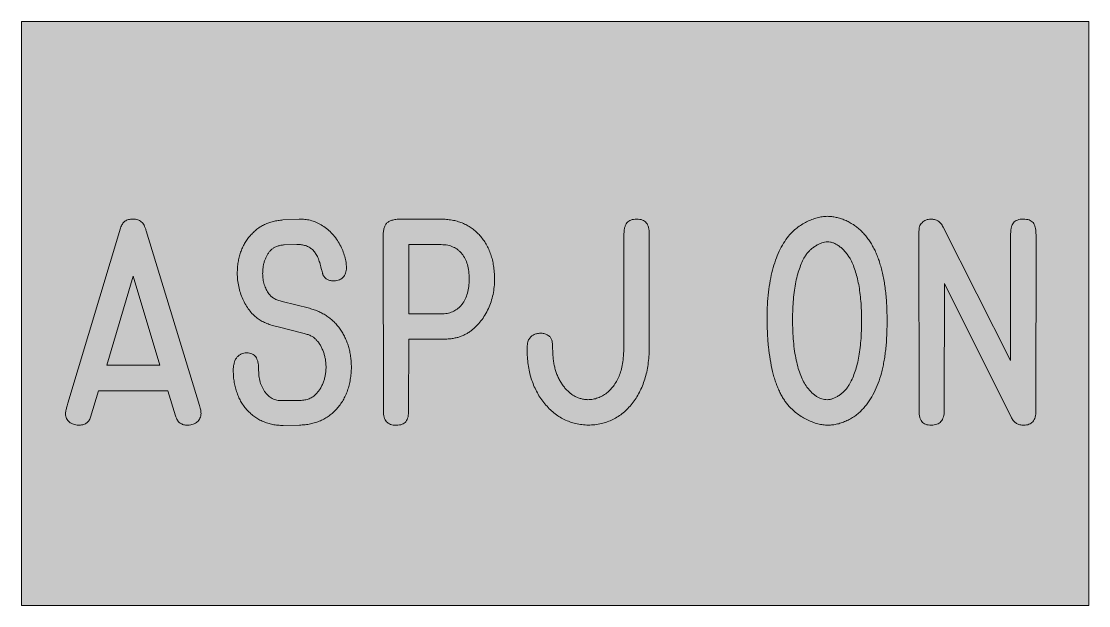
# Model space of a CAD drawing. Header units: inches. Extents: x 98.4 to 111.9, y 145 to 152.4.
import ezdxf

# ---------------------------------------------------------------- set-up
doc = ezdxf.new("R2010")
doc.units = ezdxf.units.IN
doc.header["$MEASUREMENT"] = 0

# ---------------------------------------------------------------- blocks, each defined once
blk = doc.blocks.new('block 2')
at = {"true_color": 0xffffff}
h = blk.add_hatch(color=7, dxfattribs=at)
h.dxf.hatch_style = 2
h.paths.add_polyline_path([(98.397, 152.379), (98.397, 145.013), (111.859, 145.013), (111.859, 152.379)])
at = {"color": 7, "lineweight": 5, "true_color": 0xffffff}
blk.add_lwpolyline([(98.397, 152.379), (98.397, 145.013), (111.859, 145.013), (111.859, 152.379), (98.397, 152.379)], dxfattribs=at)
blk = doc.blocks.new('block 3')
at = {"color": 7, "lineweight": 5, "true_color": 0xffffff}
blk.add_open_spline([(109.875, 147.288), (109.862, 147.289), (109.849, 147.289), (109.836, 147.291), (109.824, 147.292), (109.813, 147.295), (109.802, 147.299), (109.793, 147.303), (109.784, 147.308), (109.775, 147.314), (109.767, 147.32), (109.76, 147.327), (109.754, 147.335), (109.747, 147.343), (109.742, 147.353), (109.738, 147.363), (109.733, 147.375), (109.729, 147.387), (109.727, 147.4), (109.724, 147.414), (109.722, 147.429), (109.72, 147.444), (109.719, 147.462), (109.719, 147.48), (109.719, 147.498), (109.719, 147.498), (109.718, 149.684), (109.718, 149.684), (109.718, 149.695), (109.718, 149.707), (109.718, 149.719), (109.718, 149.729), (109.719, 149.738), (109.719, 149.748), (109.72, 149.756), (109.721, 149.764), (109.722, 149.772), (109.722, 149.778), (109.723, 149.784), (109.724, 149.79), (109.727, 149.8), (109.731, 149.81), (109.736, 149.818), (109.742, 149.826), (109.75, 149.833), (109.757, 149.84), (109.765, 149.847), (109.772, 149.854), (109.78, 149.86), (109.788, 149.866), (109.797, 149.871), (109.806, 149.874), (109.816, 149.878), (109.825, 149.881), (109.835, 149.882), (109.845, 149.884), (109.856, 149.884), (109.867, 149.884), (109.883, 149.884), (109.9, 149.884), (109.916, 149.881), (109.931, 149.878), (109.945, 149.872), (109.958, 149.864), (109.972, 149.855), (109.984, 149.844), (109.994, 149.831), (110.005, 149.817), (110.014, 149.802), (110.023, 149.786), (110.023, 149.786), (110.875, 148.103), (110.875, 148.103), (110.875, 148.103), (110.874, 149.677), (110.874, 149.677), (110.874, 149.695), (110.875, 149.713), (110.876, 149.73), (110.877, 149.746), (110.879, 149.761), (110.883, 149.776), (110.885, 149.788), (110.889, 149.8), (110.894, 149.812), (110.898, 149.822), (110.904, 149.831), (110.91, 149.84), (110.917, 149.848), (110.924, 149.855), (110.932, 149.86), (110.941, 149.866), (110.95, 149.871), (110.96, 149.874), (110.971, 149.878), (110.982, 149.881), (110.994, 149.883), (111.007, 149.885), (111.021, 149.885), (111.034, 149.884), (111.047, 149.884), (111.06, 149.884), (111.074, 149.882), (111.085, 149.881), (111.096, 149.879), (111.107, 149.875), (111.117, 149.871), (111.126, 149.867), (111.135, 149.861), (111.143, 149.855), (111.15, 149.849), (111.157, 149.842), (111.163, 149.834), (111.169, 149.825), (111.173, 149.816), (111.179, 149.805), (111.182, 149.793), (111.185, 149.782), (111.189, 149.768), (111.191, 149.754), (111.192, 149.741), (111.194, 149.724), (111.194, 149.708), (111.195, 149.691), (111.195, 149.691), (111.194, 147.47), (111.194, 147.47), (111.194, 147.455), (111.193, 147.441), (111.192, 147.427), (111.19, 147.414), (111.187, 147.402), (111.184, 147.389), (111.18, 147.379), (111.176, 147.368), (111.171, 147.358), (111.167, 147.349), (111.161, 147.34), (111.154, 147.332), (111.148, 147.325), (111.14, 147.318), (111.132, 147.313), (111.124, 147.307), (111.115, 147.303), (111.106, 147.299), (111.096, 147.295), (111.085, 147.292), (111.074, 147.291), (111.062, 147.289), (111.05, 147.289), (111.038, 147.288), (111.022, 147.289), (111.006, 147.289), (110.99, 147.293), (110.976, 147.296), (110.962, 147.302), (110.949, 147.31), (110.936, 147.318), (110.924, 147.327), (110.914, 147.339), (110.903, 147.351), (110.895, 147.365), (110.886, 147.38), (110.886, 147.38), (110.039, 149.074), (110.039, 149.074), (110.039, 149.074), (110.038, 147.474), (110.038, 147.474), (110.038, 147.459), (110.037, 147.444), (110.035, 147.43), (110.033, 147.417), (110.031, 147.405), (110.027, 147.392), (110.024, 147.381), (110.019, 147.37), (110.014, 147.36), (110.009, 147.351), (110.003, 147.342), (109.996, 147.334), (109.989, 147.326), (109.981, 147.32), (109.973, 147.314), (109.964, 147.308), (109.955, 147.303), (109.945, 147.3), (109.935, 147.296), (109.924, 147.293), (109.912, 147.291), (109.9, 147.289), (109.887, 147.289), (109.875, 147.288)], degree=3, knots=[0, 0, 0, 0, 1, 1, 1, 2, 2, 2, 3, 3, 3, 4, 4, 4, 5, 5, 5, 6, 6, 6, 7, 7, 7, 8, 8, 8, 9, 9, 9, 10, 10, 10, 11, 11, 11, 12, 12, 12, 13, 13, 13, 14, 14, 14, 15, 15, 15, 16, 16, 16, 17, 17, 17, 18, 18, 18, 19, 19, 19, 20, 20, 20, 21, 21, 21, 22, 22, 22, 23, 23, 23, 24, 24, 24, 25, 25, 25, 26, 26, 26, 27, 27, 27, 28, 28, 28, 29, 29, 29, 30, 30, 30, 31, 31, 31, 32, 32, 32, 33, 33, 33, 34, 34, 34, 35, 35, 35, 36, 36, 36, 37, 37, 37, 38, 38, 38, 39, 39, 39, 40, 40, 40, 41, 41, 41, 42, 42, 42, 43, 43, 43, 44, 44, 44, 45, 45, 45, 46, 46, 46, 47, 47, 47, 48, 48, 48, 49, 49, 49, 50, 50, 50, 51, 51, 51, 52, 52, 52, 53, 53, 53, 54, 54, 54, 55, 55, 55, 56, 56, 56, 57, 57, 57, 58, 58, 58, 59, 59, 59, 60, 60, 60, 61, 61, 61, 62, 62, 62, 63, 63, 63, 64, 64, 64, 64], dxfattribs=at)
blk = doc.blocks.new('block 4')
at = {"color": 7, "lineweight": 5, "true_color": 0xffffff}
blk.add_open_spline([(105.544, 147.609), (105.566, 147.61), (105.587, 147.612), (105.608, 147.615), (105.628, 147.619), (105.648, 147.624), (105.668, 147.632), (105.688, 147.639), (105.707, 147.648), (105.726, 147.658), (105.745, 147.669), (105.763, 147.681), (105.78, 147.695), (105.798, 147.709), (105.815, 147.724), (105.831, 147.741), (105.846, 147.757), (105.861, 147.775), (105.874, 147.794), (105.888, 147.814), (105.9, 147.834), (105.911, 147.855), (105.923, 147.877), (105.933, 147.899), (105.942, 147.922), (105.951, 147.947), (105.959, 147.972), (105.966, 147.997), (105.974, 148.027), (105.979, 148.057), (105.983, 148.087), (105.988, 148.121), (105.991, 148.155), (105.993, 148.19), (105.996, 148.229), (105.997, 148.268), (105.997, 148.307), (105.997, 148.307), (105.997, 149.68), (105.997, 149.68), (105.997, 149.697), (105.998, 149.714), (105.999, 149.732), (106.001, 149.746), (106.003, 149.761), (106.006, 149.776), (106.009, 149.788), (106.013, 149.8), (106.018, 149.811), (106.023, 149.821), (106.028, 149.83), (106.035, 149.839), (106.041, 149.847), (106.049, 149.854), (106.057, 149.86), (106.065, 149.866), (106.075, 149.87), (106.085, 149.874), (106.095, 149.878), (106.107, 149.881), (106.118, 149.882), (106.131, 149.884), (106.144, 149.884), (106.157, 149.884), (106.17, 149.884), (106.183, 149.884), (106.196, 149.882), (106.208, 149.881), (106.219, 149.878), (106.23, 149.874), (106.239, 149.871), (106.249, 149.866), (106.257, 149.86), (106.265, 149.854), (106.273, 149.847), (106.279, 149.839), (106.286, 149.831), (106.292, 149.822), (106.296, 149.812), (106.301, 149.801), (106.305, 149.789), (106.308, 149.777), (106.311, 149.763), (106.314, 149.749), (106.315, 149.734), (106.316, 149.718), (106.317, 149.701), (106.317, 149.684), (106.317, 149.684), (106.317, 148.26), (106.317, 148.26), (106.316, 148.224), (106.315, 148.189), (106.313, 148.154), (106.31, 148.12), (106.306, 148.087), (106.301, 148.053), (106.297, 148.021), (106.291, 147.989), (106.284, 147.958), (106.277, 147.928), (106.269, 147.898), (106.26, 147.868), (106.251, 147.839), (106.241, 147.811), (106.23, 147.783), (106.219, 147.756), (106.206, 147.73), (106.193, 147.704), (106.18, 147.678), (106.166, 147.653), (106.15, 147.629), (106.135, 147.606), (106.118, 147.583), (106.101, 147.56), (106.084, 147.539), (106.066, 147.518), (106.046, 147.498), (106.028, 147.479), (106.008, 147.461), (105.987, 147.444), (105.968, 147.428), (105.947, 147.412), (105.925, 147.398), (105.903, 147.384), (105.881, 147.371), (105.858, 147.36), (105.835, 147.349), (105.811, 147.339), (105.787, 147.33), (105.762, 147.321), (105.737, 147.314), (105.711, 147.308), (105.685, 147.302), (105.659, 147.297), (105.632, 147.294), (105.604, 147.291), (105.576, 147.29), (105.548, 147.288), (105.521, 147.29), (105.494, 147.291), (105.467, 147.295), (105.441, 147.298), (105.415, 147.302), (105.389, 147.308), (105.364, 147.314), (105.339, 147.321), (105.315, 147.33), (105.291, 147.339), (105.268, 147.349), (105.245, 147.36), (105.222, 147.371), (105.2, 147.384), (105.178, 147.397), (105.156, 147.411), (105.135, 147.426), (105.115, 147.442), (105.094, 147.459), (105.074, 147.477), (105.056, 147.496), (105.036, 147.516), (105.017, 147.536), (105, 147.557), (104.982, 147.579), (104.965, 147.601), (104.949, 147.624), (104.933, 147.647), (104.918, 147.671), (104.905, 147.696), (104.891, 147.721), (104.878, 147.746), (104.867, 147.772), (104.855, 147.799), (104.845, 147.826), (104.836, 147.853), (104.826, 147.881), (104.818, 147.909), (104.811, 147.938), (104.804, 147.968), (104.798, 147.998), (104.793, 148.028), (104.788, 148.059), (104.784, 148.09), (104.781, 148.122), (104.778, 148.154), (104.777, 148.187), (104.776, 148.22), (104.776, 148.236), (104.776, 148.251), (104.777, 148.267), (104.777, 148.28), (104.778, 148.293), (104.78, 148.306), (104.781, 148.317), (104.783, 148.328), (104.786, 148.338), (104.789, 148.346), (104.792, 148.354), (104.795, 148.362), (104.803, 148.375), (104.81, 148.387), (104.82, 148.398), (104.83, 148.409), (104.841, 148.417), (104.853, 148.424), (104.866, 148.432), (104.88, 148.437), (104.895, 148.441), (104.911, 148.445), (104.927, 148.446), (104.944, 148.448), (104.959, 148.447), (104.975, 148.446), (104.989, 148.442), (105.004, 148.439), (105.018, 148.433), (105.031, 148.425), (105.044, 148.418), (105.055, 148.41), (105.065, 148.4), (105.072, 148.391), (105.078, 148.38), (105.084, 148.369), (105.087, 148.362), (105.089, 148.354), (105.091, 148.346), (105.093, 148.336), (105.094, 148.326), (105.095, 148.316), (105.096, 148.31), (105.096, 148.304), (105.096, 148.298), (105.097, 148.29), (105.097, 148.282), (105.097, 148.275), (105.098, 148.265), (105.098, 148.256), (105.098, 148.246), (105.099, 148.235), (105.099, 148.224), (105.1, 148.213), (105.1, 148.192), (105.101, 148.171), (105.103, 148.15), (105.104, 148.13), (105.107, 148.11), (105.11, 148.09), (105.113, 148.071), (105.116, 148.051), (105.12, 148.032), (105.125, 148.014), (105.129, 147.996), (105.135, 147.978), (105.14, 147.96), (105.146, 147.943), (105.153, 147.926), (105.159, 147.909), (105.167, 147.893), (105.175, 147.877), (105.183, 147.861), (105.191, 147.845), (105.201, 147.83), (105.21, 147.815), (105.22, 147.8), (105.23, 147.786), (105.24, 147.772), (105.251, 147.758), (105.262, 147.746), (105.273, 147.733), (105.285, 147.722), (105.297, 147.711), (105.308, 147.7), (105.32, 147.69), (105.333, 147.681), (105.345, 147.672), (105.358, 147.664), (105.371, 147.656), (105.384, 147.649), (105.398, 147.642), (105.412, 147.637), (105.425, 147.631), (105.44, 147.627), (105.454, 147.623), (105.469, 147.619), (105.483, 147.615), (105.498, 147.613), (105.513, 147.611), (105.529, 147.61), (105.544, 147.609)], degree=3, knots=[0, 0, 0, 0, 1, 1, 1, 2, 2, 2, 3, 3, 3, 4, 4, 4, 5, 5, 5, 6, 6, 6, 7, 7, 7, 8, 8, 8, 9, 9, 9, 10, 10, 10, 11, 11, 11, 12, 12, 12, 13, 13, 13, 14, 14, 14, 15, 15, 15, 16, 16, 16, 17, 17, 17, 18, 18, 18, 19, 19, 19, 20, 20, 20, 21, 21, 21, 22, 22, 22, 23, 23, 23, 24, 24, 24, 25, 25, 25, 26, 26, 26, 27, 27, 27, 28, 28, 28, 29, 29, 29, 30, 30, 30, 31, 31, 31, 32, 32, 32, 33, 33, 33, 34, 34, 34, 35, 35, 35, 36, 36, 36, 37, 37, 37, 38, 38, 38, 39, 39, 39, 40, 40, 40, 41, 41, 41, 42, 42, 42, 43, 43, 43, 44, 44, 44, 45, 45, 45, 46, 46, 46, 47, 47, 47, 48, 48, 48, 49, 49, 49, 50, 50, 50, 51, 51, 51, 52, 52, 52, 53, 53, 53, 54, 54, 54, 55, 55, 55, 56, 56, 56, 57, 57, 57, 58, 58, 58, 59, 59, 59, 60, 60, 60, 61, 61, 61, 62, 62, 62, 63, 63, 63, 64, 64, 64, 65, 65, 65, 66, 66, 66, 67, 67, 67, 68, 68, 68, 69, 69, 69, 70, 70, 70, 71, 71, 71, 72, 72, 72, 73, 73, 73, 74, 74, 74, 75, 75, 75, 76, 76, 76, 77, 77, 77, 78, 78, 78, 79, 79, 79, 80, 80, 80, 81, 81, 81, 82, 82, 82, 83, 83, 83, 84, 84, 84, 85, 85, 85, 86, 86, 86, 87, 87, 87, 88, 88, 88, 89, 89, 89, 90, 90, 90, 91, 91, 91, 92, 92, 92, 93, 93, 93, 94, 94, 94, 95, 95, 95, 96, 96, 96, 96], dxfattribs=at)
blk = doc.blocks.new('block 5')
at = {"color": 7, "lineweight": 5, "true_color": 0xffffff}
blk.add_open_spline([(101.904, 147.288), (101.904, 147.288), (101.7, 147.284), (101.7, 147.284), (101.677, 147.285), (101.654, 147.286), (101.631, 147.288), (101.61, 147.29), (101.588, 147.293), (101.567, 147.297), (101.546, 147.302), (101.526, 147.307), (101.505, 147.313), (101.486, 147.319), (101.466, 147.326), (101.447, 147.334), (101.429, 147.341), (101.41, 147.35), (101.393, 147.36), (101.375, 147.37), (101.357, 147.381), (101.341, 147.393), (101.324, 147.405), (101.308, 147.418), (101.293, 147.431), (101.277, 147.445), (101.262, 147.46), (101.247, 147.476), (101.233, 147.491), (101.22, 147.508), (101.207, 147.525), (101.194, 147.542), (101.182, 147.56), (101.171, 147.578), (101.16, 147.596), (101.15, 147.615), (101.141, 147.634), (101.132, 147.654), (101.124, 147.675), (101.117, 147.695), (101.109, 147.717), (101.102, 147.738), (101.097, 147.76), (101.091, 147.782), (101.086, 147.805), (101.082, 147.828), (101.078, 147.852), (101.075, 147.876), (101.073, 147.9), (101.071, 147.925), (101.07, 147.951), (101.069, 147.976), (101.07, 147.993), (101.07, 148.01), (101.072, 148.027), (101.074, 148.042), (101.078, 148.057), (101.082, 148.072), (101.085, 148.085), (101.089, 148.098), (101.095, 148.11), (101.1, 148.121), (101.107, 148.131), (101.114, 148.141), (101.121, 148.15), (101.129, 148.158), (101.138, 148.166), (101.147, 148.173), (101.157, 148.179), (101.167, 148.184), (101.178, 148.189), (101.19, 148.192), (101.201, 148.195), (101.214, 148.198), (101.227, 148.199), (101.241, 148.2), (101.252, 148.199), (101.264, 148.199), (101.276, 148.197), (101.286, 148.195), (101.296, 148.192), (101.306, 148.188), (101.315, 148.184), (101.324, 148.178), (101.332, 148.172), (101.34, 148.165), (101.347, 148.158), (101.353, 148.15), (101.359, 148.141), (101.364, 148.131), (101.369, 148.122), (101.374, 148.11), (101.378, 148.099), (101.381, 148.087), (101.384, 148.074), (101.386, 148.06), (101.387, 148.047), (101.389, 148.031), (101.389, 148.015), (101.389, 148), (101.39, 147.97), (101.39, 147.94), (101.394, 147.911), (101.397, 147.884), (101.402, 147.857), (101.409, 147.831), (101.417, 147.807), (101.426, 147.784), (101.437, 147.761), (101.448, 147.739), (101.461, 147.718), (101.476, 147.699), (101.483, 147.69), (101.49, 147.681), (101.499, 147.673), (101.506, 147.665), (101.514, 147.658), (101.523, 147.651), (101.531, 147.644), (101.539, 147.638), (101.548, 147.632), (101.557, 147.627), (101.566, 147.622), (101.576, 147.617), (101.585, 147.613), (101.595, 147.61), (101.605, 147.607), (101.615, 147.604), (101.625, 147.602), (101.635, 147.601), (101.645, 147.599), (101.656, 147.598), (101.666, 147.598), (101.678, 147.598), (101.689, 147.599), (101.7, 147.6), (101.7, 147.6), (101.892, 147.599), (101.892, 147.599), (101.914, 147.6), (101.936, 147.601), (101.958, 147.604), (101.977, 147.607), (101.996, 147.611), (102.015, 147.617), (102.032, 147.622), (102.048, 147.63), (102.063, 147.639), (102.078, 147.648), (102.091, 147.659), (102.104, 147.67), (102.114, 147.681), (102.124, 147.691), (102.134, 147.702), (102.144, 147.714), (102.153, 147.726), (102.161, 147.738), (102.169, 147.751), (102.177, 147.765), (102.183, 147.778), (102.191, 147.793), (102.197, 147.807), (102.203, 147.822), (102.209, 147.838), (102.214, 147.853), (102.219, 147.869), (102.223, 147.885), (102.227, 147.901), (102.23, 147.918), (102.233, 147.934), (102.236, 147.951), (102.238, 147.967), (102.239, 147.985), (102.239, 148.002), (102.24, 148.019), (102.239, 148.036), (102.239, 148.053), (102.238, 148.07), (102.236, 148.086), (102.234, 148.103), (102.231, 148.119), (102.229, 148.135), (102.225, 148.151), (102.221, 148.166), (102.217, 148.182), (102.212, 148.197), (102.207, 148.212), (102.201, 148.227), (102.195, 148.242), (102.188, 148.256), (102.182, 148.27), (102.175, 148.284), (102.168, 148.297), (102.16, 148.309), (102.152, 148.321), (102.143, 148.333), (102.135, 148.344), (102.125, 148.354), (102.116, 148.365), (102.107, 148.374), (102.099, 148.382), (102.089, 148.39), (102.079, 148.398), (102.067, 148.405), (102.055, 148.411), (102.041, 148.418), (102.027, 148.424), (102.013, 148.429), (101.997, 148.435), (101.981, 148.439), (101.964, 148.444), (101.964, 148.444), (101.62, 148.53), (101.62, 148.53), (101.593, 148.537), (101.567, 148.544), (101.54, 148.553), (101.519, 148.56), (101.497, 148.568), (101.477, 148.577), (101.458, 148.585), (101.44, 148.594), (101.423, 148.604), (101.406, 148.614), (101.39, 148.625), (101.373, 148.636), (101.355, 148.652), (101.336, 148.667), (101.319, 148.684), (101.301, 148.702), (101.285, 148.721), (101.269, 148.741), (101.254, 148.761), (101.24, 148.783), (101.227, 148.805), (101.213, 148.829), (101.201, 148.853), (101.19, 148.877), (101.179, 148.903), (101.169, 148.929), (101.16, 148.955), (101.151, 148.982), (101.144, 149.009), (101.139, 149.036), (101.133, 149.063), (101.128, 149.091), (101.125, 149.119), (101.122, 149.148), (101.121, 149.176), (101.12, 149.205), (101.121, 149.228), (101.121, 149.252), (101.123, 149.275), (101.125, 149.298), (101.128, 149.32), (101.132, 149.342), (101.135, 149.363), (101.14, 149.385), (101.145, 149.406), (101.15, 149.426), (101.156, 149.447), (101.163, 149.467), (101.169, 149.486), (101.177, 149.505), (101.185, 149.524), (101.194, 149.542), (101.203, 149.56), (101.213, 149.578), (101.223, 149.595), (101.234, 149.612), (101.245, 149.629), (101.257, 149.645), (101.269, 149.661), (101.282, 149.676), (101.295, 149.691), (101.309, 149.705), (101.324, 149.719), (101.338, 149.732), (101.352, 149.745), (101.368, 149.757), (101.383, 149.769), (101.398, 149.78), (101.415, 149.79), (101.431, 149.8), (101.448, 149.809), (101.465, 149.817), (101.482, 149.826), (101.5, 149.833), (101.518, 149.839), (101.536, 149.846), (101.555, 149.851), (101.574, 149.856), (101.594, 149.861), (101.614, 149.865), (101.634, 149.868), (101.654, 149.871), (101.675, 149.873), (101.696, 149.875), (101.696, 149.875), (101.9, 149.885), (101.9, 149.885), (101.9, 149.885), (101.92, 149.884), (101.92, 149.884), (101.943, 149.884), (101.966, 149.884), (101.989, 149.881), (102.013, 149.878), (102.036, 149.873), (102.059, 149.866), (102.082, 149.859), (102.105, 149.85), (102.128, 149.84), (102.151, 149.829), (102.174, 149.817), (102.196, 149.803), (102.218, 149.788), (102.24, 149.772), (102.261, 149.755), (102.281, 149.738), (102.301, 149.72), (102.319, 149.7), (102.338, 149.68), (102.355, 149.658), (102.371, 149.635), (102.387, 149.612), (102.401, 149.587), (102.415, 149.562), (102.428, 149.538), (102.44, 149.513), (102.45, 149.488), (102.46, 149.464), (102.468, 149.438), (102.475, 149.413), (102.482, 149.389), (102.488, 149.364), (102.492, 149.34), (102.495, 149.318), (102.496, 149.297), (102.497, 149.275), (102.496, 149.263), (102.496, 149.25), (102.494, 149.238), (102.492, 149.226), (102.49, 149.215), (102.486, 149.204), (102.483, 149.194), (102.478, 149.185), (102.473, 149.176), (102.468, 149.168), (102.463, 149.16), (102.456, 149.153), (102.449, 149.146), (102.442, 149.14), (102.434, 149.134), (102.426, 149.129), (102.417, 149.124), (102.408, 149.12), (102.398, 149.116), (102.388, 149.113), (102.377, 149.111), (102.365, 149.109), (102.353, 149.108), (102.341, 149.107), (102.326, 149.107), (102.311, 149.108), (102.296, 149.111), (102.283, 149.114), (102.27, 149.118), (102.258, 149.124), (102.247, 149.13), (102.236, 149.137), (102.227, 149.146), (102.218, 149.155), (102.211, 149.166), (102.204, 149.177), (102.203, 149.18), (102.202, 149.182), (102.201, 149.185), (102.2, 149.189), (102.199, 149.193), (102.198, 149.197), (102.197, 149.2), (102.196, 149.203), (102.195, 149.206), (102.194, 149.211), (102.193, 149.216), (102.192, 149.221), (102.19, 149.227), (102.188, 149.233), (102.186, 149.239), (102.184, 149.247), (102.182, 149.255), (102.18, 149.264), (102.174, 149.288), (102.168, 149.313), (102.16, 149.337), (102.154, 149.358), (102.146, 149.379), (102.137, 149.4), (102.128, 149.418), (102.119, 149.435), (102.108, 149.452), (102.099, 149.466), (102.088, 149.48), (102.076, 149.493), (102.065, 149.505), (102.052, 149.515), (102.038, 149.524), (102.025, 149.533), (102.01, 149.541), (101.994, 149.547), (101.978, 149.553), (101.962, 149.558), (101.945, 149.561), (101.926, 149.564), (101.907, 149.565), (101.888, 149.566), (101.888, 149.566), (101.872, 149.566), (101.872, 149.566), (101.872, 149.566), (101.712, 149.562), (101.712, 149.562), (101.698, 149.56), (101.684, 149.559), (101.67, 149.556), (101.655, 149.553), (101.641, 149.549), (101.626, 149.544), (101.612, 149.539), (101.599, 149.534), (101.586, 149.527), (101.576, 149.521), (101.566, 149.514), (101.556, 149.507), (101.547, 149.498), (101.537, 149.489), (101.529, 149.479), (101.521, 149.469), (101.514, 149.459), (101.507, 149.448), (101.499, 149.437), (101.493, 149.426), (101.487, 149.414), (101.481, 149.402), (101.476, 149.39), (101.471, 149.378), (101.466, 149.365), (101.462, 149.351), (101.458, 149.338), (101.454, 149.324), (101.451, 149.31), (101.448, 149.295), (101.446, 149.28), (101.444, 149.265), (101.443, 149.249), (101.441, 149.233), (101.441, 149.217), (101.44, 149.201), (101.441, 149.177), (101.442, 149.153), (101.446, 149.129), (101.449, 149.106), (101.454, 149.083), (101.461, 149.061), (101.467, 149.04), (101.476, 149.019), (101.486, 148.999), (101.496, 148.979), (101.508, 148.96), (101.52, 148.942), (101.529, 148.931), (101.537, 148.92), (101.547, 148.911), (101.558, 148.901), (101.571, 148.893), (101.584, 148.886), (101.6, 148.878), (101.615, 148.87), (101.631, 148.864), (101.65, 148.858), (101.669, 148.853), (101.688, 148.848), (101.688, 148.848), (102.032, 148.761), (102.032, 148.761), (102.052, 148.755), (102.072, 148.749), (102.092, 148.743), (102.111, 148.736), (102.13, 148.729), (102.148, 148.721), (102.166, 148.712), (102.184, 148.703), (102.201, 148.693), (102.219, 148.684), (102.236, 148.674), (102.252, 148.663), (102.268, 148.652), (102.283, 148.64), (102.298, 148.628), (102.313, 148.616), (102.328, 148.603), (102.341, 148.59), (102.355, 148.576), (102.368, 148.561), (102.381, 148.546), (102.394, 148.531), (102.406, 148.515), (102.418, 148.499), (102.429, 148.483), (102.44, 148.466), (102.45, 148.449), (102.461, 148.432), (102.47, 148.414), (102.479, 148.395), (102.487, 148.377), (102.495, 148.358), (102.503, 148.339), (102.51, 148.32), (102.517, 148.301), (102.523, 148.281), (102.529, 148.261), (102.534, 148.24), (102.538, 148.22), (102.543, 148.198), (102.547, 148.177), (102.55, 148.155), (102.553, 148.133), (102.556, 148.111), (102.557, 148.089), (102.559, 148.066), (102.559, 148.043), (102.56, 148.019), (102.559, 147.993), (102.558, 147.966), (102.556, 147.94), (102.554, 147.914), (102.551, 147.889), (102.546, 147.864), (102.542, 147.84), (102.538, 147.816), (102.532, 147.792), (102.526, 147.77), (102.519, 147.747), (102.511, 147.725), (102.504, 147.704), (102.495, 147.682), (102.485, 147.662), (102.476, 147.641), (102.466, 147.621), (102.454, 147.602), (102.443, 147.583), (102.431, 147.564), (102.418, 147.546), (102.404, 147.528), (102.39, 147.511), (102.375, 147.494), (102.361, 147.478), (102.345, 147.462), (102.329, 147.448), (102.313, 147.433), (102.296, 147.42), (102.279, 147.407), (102.262, 147.395), (102.244, 147.383), (102.225, 147.373), (102.207, 147.362), (102.188, 147.352), (102.168, 147.344), (102.148, 147.335), (102.128, 147.327), (102.107, 147.321), (102.086, 147.314), (102.065, 147.309), (102.043, 147.304), (102.02, 147.3), (101.998, 147.296), (101.975, 147.293), (101.952, 147.291), (101.928, 147.29), (101.904, 147.288)], degree=3, knots=[0, 0, 0, 0, 1, 1, 1, 2, 2, 2, 3, 3, 3, 4, 4, 4, 5, 5, 5, 6, 6, 6, 7, 7, 7, 8, 8, 8, 9, 9, 9, 10, 10, 10, 11, 11, 11, 12, 12, 12, 13, 13, 13, 14, 14, 14, 15, 15, 15, 16, 16, 16, 17, 17, 17, 18, 18, 18, 19, 19, 19, 20, 20, 20, 21, 21, 21, 22, 22, 22, 23, 23, 23, 24, 24, 24, 25, 25, 25, 26, 26, 26, 27, 27, 27, 28, 28, 28, 29, 29, 29, 30, 30, 30, 31, 31, 31, 32, 32, 32, 33, 33, 33, 34, 34, 34, 35, 35, 35, 36, 36, 36, 37, 37, 37, 38, 38, 38, 39, 39, 39, 40, 40, 40, 41, 41, 41, 42, 42, 42, 43, 43, 43, 44, 44, 44, 45, 45, 45, 46, 46, 46, 47, 47, 47, 48, 48, 48, 49, 49, 49, 50, 50, 50, 51, 51, 51, 52, 52, 52, 53, 53, 53, 54, 54, 54, 55, 55, 55, 56, 56, 56, 57, 57, 57, 58, 58, 58, 59, 59, 59, 60, 60, 60, 61, 61, 61, 62, 62, 62, 63, 63, 63, 64, 64, 64, 65, 65, 65, 66, 66, 66, 67, 67, 67, 68, 68, 68, 69, 69, 69, 70, 70, 70, 71, 71, 71, 72, 72, 72, 73, 73, 73, 74, 74, 74, 75, 75, 75, 76, 76, 76, 77, 77, 77, 78, 78, 78, 79, 79, 79, 80, 80, 80, 81, 81, 81, 82, 82, 82, 83, 83, 83, 84, 84, 84, 85, 85, 85, 86, 86, 86, 87, 87, 87, 88, 88, 88, 89, 89, 89, 90, 90, 90, 91, 91, 91, 92, 92, 92, 93, 93, 93, 94, 94, 94, 95, 95, 95, 96, 96, 96, 97, 97, 97, 98, 98, 98, 99, 99, 99, 100, 100, 100, 101, 101, 101, 102, 102, 102, 103, 103, 103, 104, 104, 104, 105, 105, 105, 106, 106, 106, 107, 107, 107, 108, 108, 108, 109, 109, 109, 110, 110, 110, 111, 111, 111, 112, 112, 112, 113, 113, 113, 114, 114, 114, 115, 115, 115, 116, 116, 116, 117, 117, 117, 118, 118, 118, 119, 119, 119, 120, 120, 120, 121, 121, 121, 122, 122, 122, 123, 123, 123, 124, 124, 124, 125, 125, 125, 126, 126, 126, 127, 127, 127, 128, 128, 128, 129, 129, 129, 130, 130, 130, 131, 131, 131, 132, 132, 132, 133, 133, 133, 134, 134, 134, 135, 135, 135, 136, 136, 136, 137, 137, 137, 138, 138, 138, 139, 139, 139, 140, 140, 140, 141, 141, 141, 142, 142, 142, 143, 143, 143, 144, 144, 144, 145, 145, 145, 146, 146, 146, 147, 147, 147, 148, 148, 148, 149, 149, 149, 150, 150, 150, 151, 151, 151, 152, 152, 152, 153, 153, 153, 154, 154, 154, 155, 155, 155, 156, 156, 156, 157, 157, 157, 158, 158, 158, 159, 159, 159, 160, 160, 160, 161, 161, 161, 162, 162, 162, 163, 163, 163, 164, 164, 164, 165, 165, 165, 166, 166, 166, 167, 167, 167, 168, 168, 168, 169, 169, 169, 170, 170, 170, 171, 171, 171, 172, 172, 172, 173, 173, 173, 174, 174, 174, 175, 175, 175, 176, 176, 176, 177, 177, 177, 178, 178, 178, 179, 179, 179, 180, 180, 180, 181, 181, 181, 182, 182, 182, 183, 183, 183, 184, 184, 184, 185, 185, 185, 186, 186, 186, 187, 187, 187, 188, 188, 188, 189, 189, 189, 190, 190, 190, 191, 191, 191, 192, 192, 192, 193, 193, 193, 194, 194, 194, 194], dxfattribs=at)
blk = doc.blocks.new('block 6')
at = {"color": 7, "lineweight": 5, "true_color": 0xffffff}
blk.add_open_spline([(99.972, 149.738), (99.972, 149.738), (100.643, 147.537), (100.643, 147.537), (100.646, 147.525), (100.649, 147.514), (100.652, 147.503), (100.655, 147.495), (100.657, 147.486), (100.659, 147.478), (100.66, 147.471), (100.661, 147.465), (100.662, 147.458), (100.662, 147.451), (100.662, 147.444), (100.663, 147.437), (100.662, 147.426), (100.661, 147.416), (100.659, 147.405), (100.657, 147.395), (100.654, 147.386), (100.65, 147.376), (100.646, 147.368), (100.641, 147.359), (100.636, 147.352), (100.63, 147.344), (100.623, 147.336), (100.616, 147.33), (100.608, 147.323), (100.6, 147.317), (100.592, 147.312), (100.583, 147.306), (100.573, 147.302), (100.564, 147.299), (100.554, 147.296), (100.543, 147.293), (100.533, 147.291), (100.521, 147.289), (100.51, 147.289), (100.498, 147.288), (100.489, 147.289), (100.479, 147.289), (100.469, 147.29), (100.46, 147.29), (100.452, 147.292), (100.443, 147.294), (100.435, 147.296), (100.427, 147.299), (100.419, 147.303), (100.412, 147.307), (100.405, 147.311), (100.398, 147.315), (100.392, 147.32), (100.386, 147.326), (100.38, 147.332), (100.375, 147.339), (100.37, 147.346), (100.365, 147.353), (100.36, 147.361), (100.356, 147.369), (100.352, 147.378), (100.348, 147.387), (100.346, 147.397), (100.343, 147.406), (100.343, 147.406), (100.245, 147.722), (100.245, 147.722), (100.245, 147.722), (99.371, 147.722), (99.371, 147.722), (99.371, 147.722), (99.269, 147.387), (99.269, 147.387), (99.263, 147.371), (99.257, 147.356), (99.247, 147.343), (99.238, 147.331), (99.227, 147.32), (99.214, 147.312), (99.201, 147.303), (99.186, 147.297), (99.171, 147.293), (99.153, 147.289), (99.135, 147.289), (99.117, 147.288), (99.106, 147.289), (99.095, 147.29), (99.084, 147.291), (99.074, 147.293), (99.064, 147.296), (99.054, 147.299), (99.045, 147.303), (99.035, 147.307), (99.027, 147.312), (99.018, 147.316), (99.01, 147.322), (99.002, 147.328), (98.994, 147.335), (98.988, 147.342), (98.982, 147.349), (98.976, 147.357), (98.971, 147.365), (98.966, 147.374), (98.962, 147.382), (98.959, 147.391), (98.957, 147.4), (98.955, 147.409), (98.954, 147.419), (98.953, 147.429), (98.954, 147.436), (98.954, 147.442), (98.955, 147.449), (98.955, 147.457), (98.957, 147.464), (98.959, 147.472), (98.96, 147.477), (98.962, 147.482), (98.963, 147.487), (98.965, 147.494), (98.966, 147.501), (98.968, 147.507), (98.97, 147.516), (98.973, 147.525), (98.975, 147.533), (98.978, 147.544), (98.982, 147.554), (98.985, 147.564), (98.985, 147.564), (99.648, 149.773), (99.648, 149.773), (99.651, 149.782), (99.654, 149.792), (99.658, 149.8), (99.661, 149.809), (99.666, 149.817), (99.671, 149.824), (99.675, 149.831), (99.68, 149.837), (99.686, 149.843), (99.692, 149.849), (99.698, 149.854), (99.704, 149.859), (99.711, 149.864), (99.718, 149.868), (99.725, 149.871), (99.733, 149.875), (99.741, 149.877), (99.749, 149.879), (99.757, 149.882), (99.766, 149.883), (99.775, 149.884), (99.784, 149.885), (99.794, 149.885), (99.804, 149.884), (99.815, 149.884), (99.826, 149.884), (99.836, 149.883), (99.846, 149.882), (99.856, 149.881), (99.865, 149.878), (99.873, 149.875), (99.882, 149.872), (99.889, 149.868), (99.897, 149.864), (99.903, 149.859), (99.91, 149.853), (99.916, 149.848), (99.922, 149.841), (99.928, 149.834), (99.934, 149.826), (99.939, 149.817), (99.944, 149.808), (99.95, 149.798), (99.954, 149.787), (99.959, 149.776), (99.964, 149.764), (99.968, 149.751), (99.972, 149.738)], degree=3, knots=[0, 0, 0, 0, 1, 1, 1, 2, 2, 2, 3, 3, 3, 4, 4, 4, 5, 5, 5, 6, 6, 6, 7, 7, 7, 8, 8, 8, 9, 9, 9, 10, 10, 10, 11, 11, 11, 12, 12, 12, 13, 13, 13, 14, 14, 14, 15, 15, 15, 16, 16, 16, 17, 17, 17, 18, 18, 18, 19, 19, 19, 20, 20, 20, 21, 21, 21, 22, 22, 22, 23, 23, 23, 24, 24, 24, 25, 25, 25, 26, 26, 26, 27, 27, 27, 28, 28, 28, 29, 29, 29, 30, 30, 30, 31, 31, 31, 32, 32, 32, 33, 33, 33, 34, 34, 34, 35, 35, 35, 36, 36, 36, 37, 37, 37, 38, 38, 38, 39, 39, 39, 40, 40, 40, 41, 41, 41, 42, 42, 42, 43, 43, 43, 44, 44, 44, 45, 45, 45, 46, 46, 46, 47, 47, 47, 48, 48, 48, 49, 49, 49, 50, 50, 50, 51, 51, 51, 52, 52, 52, 53, 53, 53, 54, 54, 54, 55, 55, 55, 56, 56, 56, 57, 57, 57, 58, 58, 58, 59, 59, 59, 59], dxfattribs=at)
blk = doc.blocks.new('block 7')
at = {"color": 7, "lineweight": 5, "true_color": 0xffffff}
blk.add_open_spline([(104.366, 149.134), (104.365, 149.101), (104.364, 149.067), (104.361, 149.033), (104.358, 149.001), (104.353, 148.969), (104.346, 148.937), (104.339, 148.906), (104.331, 148.875), (104.321, 148.845), (104.311, 148.815), (104.3, 148.786), (104.287, 148.758), (104.274, 148.73), (104.26, 148.703), (104.244, 148.676), (104.228, 148.651), (104.212, 148.626), (104.194, 148.603), (104.176, 148.579), (104.156, 148.557), (104.135, 148.537), (104.115, 148.517), (104.092, 148.498), (104.07, 148.479), (104.057, 148.469), (104.044, 148.46), (104.03, 148.451), (104.017, 148.443), (104.003, 148.436), (103.989, 148.429), (103.975, 148.422), (103.961, 148.415), (103.946, 148.409), (103.932, 148.404), (103.918, 148.399), (103.903, 148.395), (103.888, 148.391), (103.873, 148.388), (103.858, 148.385), (103.841, 148.381), (103.824, 148.379), (103.807, 148.377), (103.788, 148.375), (103.77, 148.374), (103.751, 148.373), (103.731, 148.372), (103.71, 148.372), (103.69, 148.372), (103.69, 148.372), (103.283, 148.372), (103.283, 148.372), (103.283, 148.372), (103.282, 147.491), (103.282, 147.491), (103.282, 147.474), (103.282, 147.456), (103.28, 147.439), (103.279, 147.424), (103.277, 147.41), (103.274, 147.395), (103.271, 147.383), (103.268, 147.371), (103.263, 147.36), (103.259, 147.35), (103.253, 147.341), (103.247, 147.332), (103.241, 147.325), (103.233, 147.318), (103.225, 147.313), (103.217, 147.307), (103.208, 147.302), (103.198, 147.299), (103.188, 147.295), (103.176, 147.292), (103.165, 147.291), (103.152, 147.289), (103.139, 147.289), (103.126, 147.288), (103.113, 147.288), (103.1, 147.288), (103.087, 147.29), (103.076, 147.292), (103.064, 147.294), (103.053, 147.298), (103.043, 147.301), (103.034, 147.306), (103.025, 147.312), (103.017, 147.317), (103.009, 147.324), (103.002, 147.331), (102.995, 147.339), (102.989, 147.347), (102.984, 147.356), (102.978, 147.366), (102.975, 147.377), (102.971, 147.388), (102.968, 147.4), (102.965, 147.412), (102.964, 147.425), (102.963, 147.439), (102.963, 147.454), (102.963, 147.468), (102.963, 147.468), (102.962, 149.649), (102.962, 149.649), (102.962, 149.67), (102.961, 149.691), (102.962, 149.712), (102.963, 149.73), (102.966, 149.747), (102.97, 149.764), (102.973, 149.779), (102.978, 149.793), (102.984, 149.806), (102.99, 149.817), (102.998, 149.828), (103.007, 149.837), (103.016, 149.845), (103.027, 149.853), (103.039, 149.859), (103.052, 149.865), (103.067, 149.87), (103.081, 149.874), (103.099, 149.878), (103.117, 149.881), (103.136, 149.883), (103.157, 149.885), (103.179, 149.885), (103.201, 149.885), (103.201, 149.885), (103.705, 149.884), (103.705, 149.884), (103.729, 149.884), (103.754, 149.883), (103.778, 149.881), (103.8, 149.878), (103.823, 149.874), (103.846, 149.87), (103.868, 149.865), (103.889, 149.86), (103.911, 149.853), (103.932, 149.847), (103.952, 149.84), (103.972, 149.831), (103.992, 149.822), (104.011, 149.812), (104.03, 149.802), (104.048, 149.791), (104.067, 149.779), (104.084, 149.767), (104.102, 149.754), (104.118, 149.74), (104.134, 149.725), (104.151, 149.71), (104.166, 149.694), (104.181, 149.678), (104.196, 149.661), (104.21, 149.644), (104.223, 149.625), (104.237, 149.607), (104.249, 149.588), (104.26, 149.568), (104.272, 149.548), (104.282, 149.528), (104.292, 149.507), (104.302, 149.485), (104.31, 149.463), (104.318, 149.441), (104.326, 149.418), (104.332, 149.394), (104.338, 149.371), (104.344, 149.346), (104.349, 149.321), (104.353, 149.296), (104.357, 149.27), (104.36, 149.244), (104.362, 149.217), (104.365, 149.19), (104.365, 149.162), (104.366, 149.134)], degree=3, knots=[0, 0, 0, 0, 1, 1, 1, 2, 2, 2, 3, 3, 3, 4, 4, 4, 5, 5, 5, 6, 6, 6, 7, 7, 7, 8, 8, 8, 9, 9, 9, 10, 10, 10, 11, 11, 11, 12, 12, 12, 13, 13, 13, 14, 14, 14, 15, 15, 15, 16, 16, 16, 17, 17, 17, 18, 18, 18, 19, 19, 19, 20, 20, 20, 21, 21, 21, 22, 22, 22, 23, 23, 23, 24, 24, 24, 25, 25, 25, 26, 26, 26, 27, 27, 27, 28, 28, 28, 29, 29, 29, 30, 30, 30, 31, 31, 31, 32, 32, 32, 33, 33, 33, 34, 34, 34, 35, 35, 35, 36, 36, 36, 37, 37, 37, 38, 38, 38, 39, 39, 39, 40, 40, 40, 41, 41, 41, 42, 42, 42, 43, 43, 43, 44, 44, 44, 45, 45, 45, 46, 46, 46, 47, 47, 47, 48, 48, 48, 49, 49, 49, 50, 50, 50, 51, 51, 51, 52, 52, 52, 53, 53, 53, 54, 54, 54, 55, 55, 55, 56, 56, 56, 57, 57, 57, 58, 58, 58, 59, 59, 59, 60, 60, 60, 60], dxfattribs=at)
blk = doc.blocks.new('block 8')
at = {"color": 7, "lineweight": 5, "true_color": 0xffffff}
blk.add_open_spline([(108.077, 147.529), (108.066, 147.543), (108.055, 147.556), (108.045, 147.57), (108.034, 147.584), (108.023, 147.599), (108.013, 147.614), (108.003, 147.63), (107.994, 147.646), (107.985, 147.663), (107.975, 147.68), (107.967, 147.697), (107.958, 147.715), (107.949, 147.734), (107.941, 147.753), (107.933, 147.772), (107.925, 147.792), (107.918, 147.812), (107.911, 147.833), (107.903, 147.854), (107.897, 147.875), (107.89, 147.897), (107.884, 147.92), (107.878, 147.943), (107.872, 147.966), (107.861, 148.015), (107.851, 148.064), (107.842, 148.114), (107.833, 148.168), (107.826, 148.222), (107.82, 148.276), (107.814, 148.335), (107.81, 148.394), (107.807, 148.452), (107.805, 148.516), (107.804, 148.579), (107.803, 148.643), (107.804, 148.698), (107.804, 148.754), (107.807, 148.809), (107.81, 148.861), (107.815, 148.913), (107.821, 148.965), (107.827, 149.013), (107.833, 149.062), (107.842, 149.11), (107.85, 149.155), (107.86, 149.2), (107.872, 149.244), (107.883, 149.285), (107.895, 149.327), (107.91, 149.367), (107.923, 149.406), (107.939, 149.443), (107.956, 149.48), (107.973, 149.514), (107.99, 149.548), (108.011, 149.581), (108.03, 149.612), (108.052, 149.642), (108.074, 149.672), (108.09, 149.69), (108.106, 149.708), (108.124, 149.725), (108.141, 149.742), (108.159, 149.758), (108.178, 149.773), (108.197, 149.788), (108.217, 149.802), (108.238, 149.815), (108.258, 149.828), (108.28, 149.841), (108.302, 149.852), (108.324, 149.863), (108.346, 149.872), (108.369, 149.881), (108.39, 149.889), (108.412, 149.897), (108.434, 149.903), (108.456, 149.908), (108.477, 149.913), (108.499, 149.916), (108.521, 149.918), (108.542, 149.92), (108.564, 149.921), (108.564, 149.921), (108.564, 149.921), (108.564, 149.921), (108.582, 149.92), (108.6, 149.919), (108.619, 149.917), (108.637, 149.915), (108.655, 149.912), (108.673, 149.908), (108.692, 149.904), (108.71, 149.899), (108.729, 149.894), (108.748, 149.887), (108.766, 149.88), (108.785, 149.873), (108.803, 149.865), (108.821, 149.856), (108.839, 149.847), (108.857, 149.837), (108.874, 149.827), (108.891, 149.816), (108.908, 149.804), (108.925, 149.793), (108.941, 149.78), (108.957, 149.767), (108.972, 149.754), (108.988, 149.74), (109.002, 149.726), (109.015, 149.711), (109.028, 149.697), (109.042, 149.681), (109.054, 149.666), (109.066, 149.65), (109.079, 149.633), (109.091, 149.617), (109.102, 149.599), (109.113, 149.582), (109.124, 149.564), (109.134, 149.545), (109.144, 149.526), (109.155, 149.507), (109.164, 149.488), (109.173, 149.468), (109.182, 149.447), (109.19, 149.427), (109.199, 149.405), (109.207, 149.384), (109.215, 149.362), (109.222, 149.339), (109.23, 149.316), (109.236, 149.293), (109.243, 149.27), (109.249, 149.245), (109.255, 149.221), (109.261, 149.196), (109.267, 149.171), (109.272, 149.145), (109.277, 149.118), (109.281, 149.091), (109.285, 149.064), (109.289, 149.036), (109.293, 149.008), (109.297, 148.98), (109.3, 148.95), (109.303, 148.92), (109.306, 148.89), (109.308, 148.859), (109.31, 148.828), (109.312, 148.797), (109.313, 148.765), (109.315, 148.733), (109.315, 148.7), (109.316, 148.666), (109.316, 148.632), (109.316, 148.599), (109.316, 148.567), (109.316, 148.536), (109.315, 148.504), (109.314, 148.474), (109.313, 148.444), (109.312, 148.413), (109.31, 148.384), (109.309, 148.355), (109.307, 148.326), (109.305, 148.299), (109.302, 148.271), (109.299, 148.243), (109.296, 148.216), (109.292, 148.189), (109.289, 148.163), (109.285, 148.137), (109.281, 148.112), (109.276, 148.087), (109.272, 148.062), (109.267, 148.038), (109.262, 148.014), (109.256, 147.991), (109.251, 147.968), (109.245, 147.945), (109.233, 147.901), (109.219, 147.858), (109.203, 147.816), (109.188, 147.776), (109.171, 147.737), (109.152, 147.699), (109.134, 147.662), (109.113, 147.627), (109.09, 147.593), (109.068, 147.561), (109.043, 147.53), (109.018, 147.5), (109.003, 147.484), (108.988, 147.468), (108.972, 147.453), (108.956, 147.439), (108.94, 147.425), (108.922, 147.412), (108.905, 147.399), (108.887, 147.387), (108.868, 147.376), (108.849, 147.365), (108.83, 147.355), (108.81, 147.345), (108.79, 147.336), (108.77, 147.328), (108.75, 147.321), (108.731, 147.314), (108.711, 147.308), (108.691, 147.303), (108.671, 147.298), (108.651, 147.295), (108.631, 147.292), (108.611, 147.29), (108.592, 147.289), (108.572, 147.288), (108.55, 147.289), (108.529, 147.29), (108.508, 147.293), (108.486, 147.296), (108.464, 147.3), (108.443, 147.305), (108.421, 147.311), (108.399, 147.318), (108.378, 147.326), (108.356, 147.334), (108.334, 147.343), (108.312, 147.354), (108.29, 147.365), (108.269, 147.376), (108.248, 147.389), (108.228, 147.402), (108.207, 147.415), (108.188, 147.43), (108.168, 147.444), (108.149, 147.46), (108.131, 147.476), (108.112, 147.493), (108.095, 147.511), (108.077, 147.529)], degree=3, knots=[0, 0, 0, 0, 1, 1, 1, 2, 2, 2, 3, 3, 3, 4, 4, 4, 5, 5, 5, 6, 6, 6, 7, 7, 7, 8, 8, 8, 9, 9, 9, 10, 10, 10, 11, 11, 11, 12, 12, 12, 13, 13, 13, 14, 14, 14, 15, 15, 15, 16, 16, 16, 17, 17, 17, 18, 18, 18, 19, 19, 19, 20, 20, 20, 21, 21, 21, 22, 22, 22, 23, 23, 23, 24, 24, 24, 25, 25, 25, 26, 26, 26, 27, 27, 27, 28, 28, 28, 29, 29, 29, 30, 30, 30, 31, 31, 31, 32, 32, 32, 33, 33, 33, 34, 34, 34, 35, 35, 35, 36, 36, 36, 37, 37, 37, 38, 38, 38, 39, 39, 39, 40, 40, 40, 41, 41, 41, 42, 42, 42, 43, 43, 43, 44, 44, 44, 45, 45, 45, 46, 46, 46, 47, 47, 47, 48, 48, 48, 49, 49, 49, 50, 50, 50, 51, 51, 51, 52, 52, 52, 53, 53, 53, 54, 54, 54, 55, 55, 55, 56, 56, 56, 57, 57, 57, 58, 58, 58, 59, 59, 59, 60, 60, 60, 61, 61, 61, 62, 62, 62, 63, 63, 63, 64, 64, 64, 65, 65, 65, 66, 66, 66, 67, 67, 67, 68, 68, 68, 69, 69, 69, 70, 70, 70, 71, 71, 71, 72, 72, 72, 73, 73, 73, 74, 74, 74, 75, 75, 75, 76, 76, 76, 77, 77, 77, 78, 78, 78, 79, 79, 79, 80, 80, 80, 81, 81, 81, 81], dxfattribs=at)
blk = doc.blocks.new('block 9')
at = {"true_color": 0xffffff}
h = blk.add_hatch(color=7, dxfattribs=at)
h.dxf.hatch_style = 2
edge = h.paths.add_edge_path()
edge.add_spline(control_points=[(108.564, 149.601), (108.577, 149.599), (108.589, 149.598), (108.602, 149.596), (108.615, 149.594), (108.628, 149.59), (108.64, 149.585), (108.653, 149.58), (108.666, 149.573), (108.678, 149.566), (108.692, 149.558), (108.705, 149.55), (108.717, 149.541), (108.73, 149.531), (108.742, 149.521), (108.754, 149.51), (108.766, 149.498), (108.778, 149.487), (108.788, 149.474), (108.8, 149.461), (108.81, 149.448), (108.82, 149.433), (108.83, 149.419), (108.84, 149.404), (108.849, 149.389), (108.861, 149.366), (108.872, 149.342), (108.883, 149.318), (108.894, 149.293), (108.903, 149.267), (108.912, 149.24), (108.921, 149.212), (108.93, 149.183), (108.937, 149.155), (108.945, 149.124), (108.952, 149.092), (108.958, 149.061), (108.964, 149.027), (108.969, 148.994), (108.974, 148.96), (108.978, 148.924), (108.982, 148.887), (108.986, 148.851), (108.989, 148.812), (108.991, 148.773), (108.992, 148.735), (108.994, 148.693), (108.994, 148.652), (108.995, 148.61), (108.995, 148.566), (108.994, 148.522), (108.993, 148.477), (108.991, 148.436), (108.989, 148.394), (108.986, 148.353), (108.982, 148.315), (108.979, 148.276), (108.974, 148.238), (108.969, 148.202), (108.963, 148.167), (108.956, 148.132), (108.95, 148.099), (108.943, 148.066), (108.934, 148.034), (108.926, 148.004), (108.917, 147.975), (108.906, 147.946), (108.897, 147.919), (108.887, 147.892), (108.874, 147.866), (108.863, 147.843), (108.85, 147.82), (108.837, 147.796), (108.829, 147.783), (108.82, 147.77), (108.811, 147.757), (108.801, 147.745), (108.791, 147.733), (108.78, 147.722), (108.769, 147.711), (108.758, 147.7), (108.747, 147.69), (108.735, 147.68), (108.723, 147.671), (108.71, 147.662), (108.698, 147.654), (108.685, 147.646), (108.672, 147.64), (108.66, 147.633), (108.647, 147.628), (108.634, 147.623), (108.622, 147.619), (108.609, 147.615), (108.597, 147.613), (108.584, 147.611), (108.572, 147.61), (108.56, 147.609), (108.548, 147.61), (108.537, 147.61), (108.525, 147.612), (108.514, 147.614), (108.503, 147.617), (108.492, 147.621), (108.481, 147.624), (108.47, 147.628), (108.459, 147.633), (108.448, 147.638), (108.437, 147.645), (108.427, 147.651), (108.416, 147.658), (108.406, 147.665), (108.396, 147.673), (108.385, 147.682), (108.375, 147.691), (108.365, 147.7), (108.355, 147.711), (108.345, 147.721), (108.335, 147.732), (108.325, 147.744), (108.315, 147.756), (108.306, 147.768), (108.291, 147.79), (108.277, 147.812), (108.264, 147.835), (108.25, 147.86), (108.238, 147.887), (108.227, 147.914), (108.216, 147.943), (108.205, 147.974), (108.196, 148.004), (108.186, 148.038), (108.178, 148.072), (108.17, 148.107), (108.162, 148.145), (108.156, 148.183), (108.15, 148.221), (108.144, 148.262), (108.14, 148.303), (108.136, 148.345), (108.132, 148.389), (108.129, 148.434), (108.127, 148.478), (108.125, 148.526), (108.125, 148.574), (108.124, 148.622), (108.125, 148.665), (108.125, 148.708), (108.127, 148.752), (108.129, 148.792), (108.131, 148.833), (108.135, 148.873), (108.138, 148.912), (108.142, 148.95), (108.148, 148.988), (108.153, 149.024), (108.159, 149.06), (108.166, 149.095), (108.173, 149.128), (108.181, 149.161), (108.19, 149.194), (108.198, 149.223), (108.207, 149.252), (108.218, 149.281), (108.227, 149.307), (108.237, 149.333), (108.249, 149.358), (108.26, 149.381), (108.273, 149.403), (108.286, 149.424), (108.295, 149.436), (108.304, 149.449), (108.313, 149.46), (108.323, 149.472), (108.333, 149.482), (108.344, 149.493), (108.355, 149.503), (108.366, 149.513), (108.378, 149.522), (108.39, 149.532), (108.403, 149.54), (108.416, 149.549), (108.429, 149.557), (108.442, 149.564), (108.455, 149.571), (108.467, 149.577), (108.48, 149.582), (108.493, 149.586), (108.505, 149.591), (108.517, 149.594), (108.529, 149.596), (108.54, 149.598), (108.552, 149.599), (108.564, 149.6), (108.564, 149.6), (108.564, 149.601), (108.564, 149.601)], knot_values=[0, 0, 0, 0, 1, 1, 1, 2, 2, 2, 3, 3, 3, 4, 4, 4, 5, 5, 5, 6, 6, 6, 7, 7, 7, 8, 8, 8, 9, 9, 9, 10, 10, 10, 11, 11, 11, 12, 12, 12, 13, 13, 13, 14, 14, 14, 15, 15, 15, 16, 16, 16, 17, 17, 17, 18, 18, 18, 19, 19, 19, 20, 20, 20, 21, 21, 21, 22, 22, 22, 23, 23, 23, 24, 24, 24, 25, 25, 25, 26, 26, 26, 27, 27, 27, 28, 28, 28, 29, 29, 29, 30, 30, 30, 31, 31, 31, 32, 32, 32, 33, 33, 33, 34, 34, 34, 35, 35, 35, 36, 36, 36, 37, 37, 37, 38, 38, 38, 39, 39, 39, 40, 40, 40, 41, 41, 41, 42, 42, 42, 43, 43, 43, 44, 44, 44, 45, 45, 45, 46, 46, 46, 47, 47, 47, 48, 48, 48, 49, 49, 49, 50, 50, 50, 51, 51, 51, 52, 52, 52, 53, 53, 53, 54, 54, 54, 55, 55, 55, 56, 56, 56, 57, 57, 57, 58, 58, 58, 59, 59, 59, 60, 60, 60, 61, 61, 61, 62, 62, 62, 63, 63, 63, 64, 64, 64, 65, 65, 65, 65], degree=3, periodic=1)
at = {"color": 7, "lineweight": 5, "true_color": 0xffffff}
blk.add_open_spline([(108.564, 149.601), (108.577, 149.599), (108.589, 149.598), (108.602, 149.596), (108.615, 149.594), (108.628, 149.59), (108.64, 149.585), (108.653, 149.58), (108.666, 149.573), (108.678, 149.566), (108.692, 149.558), (108.705, 149.55), (108.717, 149.541), (108.73, 149.531), (108.742, 149.521), (108.754, 149.51), (108.766, 149.498), (108.778, 149.487), (108.788, 149.474), (108.8, 149.461), (108.81, 149.448), (108.82, 149.433), (108.83, 149.419), (108.84, 149.404), (108.849, 149.389), (108.861, 149.366), (108.872, 149.342), (108.883, 149.318), (108.894, 149.293), (108.903, 149.267), (108.912, 149.24), (108.921, 149.212), (108.93, 149.183), (108.937, 149.155), (108.945, 149.124), (108.952, 149.092), (108.958, 149.061), (108.964, 149.027), (108.969, 148.994), (108.974, 148.96), (108.978, 148.924), (108.982, 148.887), (108.986, 148.851), (108.989, 148.812), (108.991, 148.773), (108.992, 148.735), (108.994, 148.693), (108.994, 148.652), (108.995, 148.61), (108.995, 148.566), (108.994, 148.522), (108.993, 148.477), (108.991, 148.436), (108.989, 148.394), (108.986, 148.353), (108.982, 148.315), (108.979, 148.276), (108.974, 148.238), (108.969, 148.202), (108.963, 148.167), (108.956, 148.132), (108.95, 148.099), (108.943, 148.066), (108.934, 148.034), (108.926, 148.004), (108.917, 147.975), (108.906, 147.946), (108.897, 147.919), (108.887, 147.892), (108.874, 147.866), (108.863, 147.843), (108.85, 147.82), (108.837, 147.796), (108.829, 147.783), (108.82, 147.77), (108.811, 147.757), (108.801, 147.745), (108.791, 147.733), (108.78, 147.722), (108.769, 147.711), (108.758, 147.7), (108.747, 147.69), (108.735, 147.68), (108.723, 147.671), (108.71, 147.662), (108.698, 147.654), (108.685, 147.646), (108.672, 147.64), (108.66, 147.633), (108.647, 147.628), (108.634, 147.623), (108.622, 147.619), (108.609, 147.615), (108.597, 147.613), (108.584, 147.611), (108.572, 147.61), (108.56, 147.609), (108.548, 147.61), (108.537, 147.61), (108.525, 147.612), (108.514, 147.614), (108.503, 147.617), (108.492, 147.621), (108.481, 147.624), (108.47, 147.628), (108.459, 147.633), (108.448, 147.638), (108.437, 147.645), (108.427, 147.651), (108.416, 147.658), (108.406, 147.665), (108.396, 147.673), (108.385, 147.682), (108.375, 147.691), (108.365, 147.7), (108.355, 147.711), (108.345, 147.721), (108.335, 147.732), (108.325, 147.744), (108.315, 147.756), (108.306, 147.768), (108.291, 147.79), (108.277, 147.812), (108.264, 147.835), (108.25, 147.86), (108.238, 147.887), (108.227, 147.914), (108.216, 147.943), (108.205, 147.974), (108.196, 148.004), (108.186, 148.038), (108.178, 148.072), (108.17, 148.107), (108.162, 148.145), (108.156, 148.183), (108.15, 148.221), (108.144, 148.262), (108.14, 148.303), (108.136, 148.345), (108.132, 148.389), (108.129, 148.434), (108.127, 148.478), (108.125, 148.526), (108.125, 148.574), (108.124, 148.622), (108.125, 148.665), (108.125, 148.708), (108.127, 148.752), (108.129, 148.792), (108.131, 148.833), (108.135, 148.873), (108.138, 148.912), (108.142, 148.95), (108.148, 148.988), (108.153, 149.024), (108.159, 149.06), (108.166, 149.095), (108.173, 149.128), (108.181, 149.161), (108.19, 149.194), (108.198, 149.223), (108.207, 149.252), (108.218, 149.281), (108.227, 149.307), (108.237, 149.333), (108.249, 149.358), (108.26, 149.381), (108.273, 149.403), (108.286, 149.424), (108.295, 149.436), (108.304, 149.449), (108.313, 149.46), (108.323, 149.472), (108.333, 149.482), (108.344, 149.493), (108.355, 149.503), (108.366, 149.513), (108.378, 149.522), (108.39, 149.532), (108.403, 149.54), (108.416, 149.549), (108.429, 149.557), (108.442, 149.564), (108.455, 149.571), (108.467, 149.577), (108.48, 149.582), (108.493, 149.586), (108.505, 149.591), (108.517, 149.594), (108.529, 149.596), (108.54, 149.598), (108.552, 149.599), (108.564, 149.6), (108.564, 149.6), (108.564, 149.601), (108.564, 149.601)], degree=3, knots=[0, 0, 0, 0, 1, 1, 1, 2, 2, 2, 3, 3, 3, 4, 4, 4, 5, 5, 5, 6, 6, 6, 7, 7, 7, 8, 8, 8, 9, 9, 9, 10, 10, 10, 11, 11, 11, 12, 12, 12, 13, 13, 13, 14, 14, 14, 15, 15, 15, 16, 16, 16, 17, 17, 17, 18, 18, 18, 19, 19, 19, 20, 20, 20, 21, 21, 21, 22, 22, 22, 23, 23, 23, 24, 24, 24, 25, 25, 25, 26, 26, 26, 27, 27, 27, 28, 28, 28, 29, 29, 29, 30, 30, 30, 31, 31, 31, 32, 32, 32, 33, 33, 33, 34, 34, 34, 35, 35, 35, 36, 36, 36, 37, 37, 37, 38, 38, 38, 39, 39, 39, 40, 40, 40, 41, 41, 41, 42, 42, 42, 43, 43, 43, 44, 44, 44, 45, 45, 45, 46, 46, 46, 47, 47, 47, 48, 48, 48, 49, 49, 49, 50, 50, 50, 51, 51, 51, 52, 52, 52, 53, 53, 53, 54, 54, 54, 55, 55, 55, 56, 56, 56, 57, 57, 57, 58, 58, 58, 59, 59, 59, 60, 60, 60, 61, 61, 61, 62, 62, 62, 63, 63, 63, 64, 64, 64, 65, 65, 65, 65], dxfattribs=at)
blk = doc.blocks.new('block 10')
at = {"true_color": 0xffffff}
h = blk.add_hatch(color=7, dxfattribs=at)
h.dxf.hatch_style = 2
edge = h.paths.add_edge_path()
edge.add_spline(control_points=[(104.046, 149.13), (104.045, 149.163), (104.044, 149.195), (104.04, 149.227), (104.036, 149.256), (104.031, 149.285), (104.023, 149.313), (104.015, 149.338), (104.006, 149.363), (103.994, 149.387), (103.983, 149.409), (103.969, 149.43), (103.954, 149.449), (103.946, 149.459), (103.938, 149.467), (103.929, 149.476), (103.921, 149.484), (103.913, 149.492), (103.903, 149.499), (103.894, 149.506), (103.884, 149.513), (103.874, 149.519), (103.864, 149.525), (103.854, 149.53), (103.843, 149.534), (103.832, 149.539), (103.821, 149.544), (103.809, 149.547), (103.797, 149.551), (103.786, 149.554), (103.774, 149.557), (103.761, 149.559), (103.748, 149.56), (103.735, 149.562), (103.721, 149.563), (103.708, 149.564), (103.694, 149.564), (103.694, 149.564), (103.283, 149.564), (103.283, 149.564), (103.283, 149.564), (103.283, 148.693), (103.283, 148.693), (103.283, 148.693), (103.713, 148.693), (103.713, 148.693), (103.726, 148.693), (103.738, 148.694), (103.75, 148.695), (103.762, 148.696), (103.774, 148.699), (103.785, 148.701), (103.796, 148.704), (103.807, 148.707), (103.818, 148.711), (103.829, 148.715), (103.84, 148.719), (103.85, 148.724), (103.86, 148.729), (103.869, 148.735), (103.879, 148.741), (103.888, 148.747), (103.897, 148.754), (103.906, 148.761), (103.915, 148.769), (103.924, 148.776), (103.932, 148.785), (103.94, 148.794), (103.948, 148.803), (103.955, 148.813), (103.97, 148.832), (103.983, 148.854), (103.994, 148.876), (104.006, 148.9), (104.015, 148.925), (104.023, 148.951), (104.031, 148.978), (104.036, 149.007), (104.039, 149.035), (104.043, 149.067), (104.045, 149.099), (104.046, 149.13)], knot_values=[0, 0, 0, 0, 1, 1, 1, 2, 2, 2, 3, 3, 3, 4, 4, 4, 5, 5, 5, 6, 6, 6, 7, 7, 7, 8, 8, 8, 9, 9, 9, 10, 10, 10, 11, 11, 11, 12, 12, 12, 13, 13, 13, 14, 14, 14, 15, 15, 15, 16, 16, 16, 17, 17, 17, 18, 18, 18, 19, 19, 19, 20, 20, 20, 21, 21, 21, 22, 22, 22, 23, 23, 23, 24, 24, 24, 25, 25, 25, 26, 26, 26, 27, 27, 27, 27], degree=3, periodic=1)
at = {"color": 7, "lineweight": 5, "true_color": 0xffffff}
blk.add_open_spline([(104.046, 149.13), (104.045, 149.163), (104.044, 149.195), (104.04, 149.227), (104.036, 149.256), (104.031, 149.285), (104.023, 149.313), (104.015, 149.338), (104.006, 149.363), (103.994, 149.387), (103.983, 149.409), (103.969, 149.43), (103.954, 149.449), (103.946, 149.459), (103.938, 149.467), (103.929, 149.476), (103.921, 149.484), (103.913, 149.492), (103.903, 149.499), (103.894, 149.506), (103.884, 149.513), (103.874, 149.519), (103.864, 149.525), (103.854, 149.53), (103.843, 149.534), (103.832, 149.539), (103.821, 149.544), (103.809, 149.547), (103.797, 149.551), (103.786, 149.554), (103.774, 149.557), (103.761, 149.559), (103.748, 149.56), (103.735, 149.562), (103.721, 149.563), (103.708, 149.564), (103.694, 149.564), (103.694, 149.564), (103.283, 149.564), (103.283, 149.564), (103.283, 149.564), (103.283, 148.693), (103.283, 148.693), (103.283, 148.693), (103.713, 148.693), (103.713, 148.693), (103.726, 148.693), (103.738, 148.694), (103.75, 148.695), (103.762, 148.696), (103.774, 148.699), (103.785, 148.701), (103.796, 148.704), (103.807, 148.707), (103.818, 148.711), (103.829, 148.715), (103.84, 148.719), (103.85, 148.724), (103.86, 148.729), (103.869, 148.735), (103.879, 148.741), (103.888, 148.747), (103.897, 148.754), (103.906, 148.761), (103.915, 148.769), (103.924, 148.776), (103.932, 148.785), (103.94, 148.794), (103.948, 148.803), (103.955, 148.813), (103.97, 148.832), (103.983, 148.854), (103.994, 148.876), (104.006, 148.9), (104.015, 148.925), (104.023, 148.951), (104.031, 148.978), (104.036, 149.007), (104.039, 149.035), (104.043, 149.067), (104.045, 149.099), (104.046, 149.13)], degree=3, knots=[0, 0, 0, 0, 1, 1, 1, 2, 2, 2, 3, 3, 3, 4, 4, 4, 5, 5, 5, 6, 6, 6, 7, 7, 7, 8, 8, 8, 9, 9, 9, 10, 10, 10, 11, 11, 11, 12, 12, 12, 13, 13, 13, 14, 14, 14, 15, 15, 15, 16, 16, 16, 17, 17, 17, 18, 18, 18, 19, 19, 19, 20, 20, 20, 21, 21, 21, 22, 22, 22, 23, 23, 23, 24, 24, 24, 25, 25, 25, 26, 26, 26, 27, 27, 27, 27], dxfattribs=at)
blk = doc.blocks.new('block 11')
at = {"true_color": 0xffffff}
h = blk.add_hatch(color=7, dxfattribs=at)
h.dxf.hatch_style = 2
h.paths.add_polyline_path([(99.473, 148.043), (100.144, 148.043), (99.808, 149.166)])
at = {"color": 7, "lineweight": 5, "true_color": 0xffffff}
blk.add_lwpolyline([(99.473, 148.043), (100.144, 148.043), (99.808, 149.166), (99.473, 148.043)], dxfattribs=at)

msp = doc.modelspace()

# ---------------------------------------------------------------- block references
for name in ['block 2', 'block 6', 'block 5', 'block 7', 'block 4', 'block 8', 'block 3', 'block 10', 'block 9', 'block 11']:
    msp.add_blockref(name, (0, 0))

doc.saveas('drawing.dxf')
